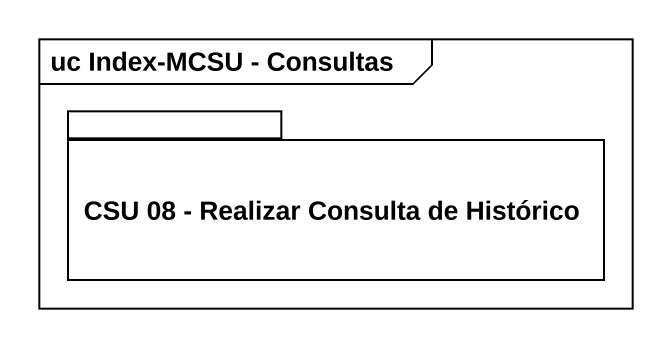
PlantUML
@startuml
mainframe uc Index-MCSU - Consultas
package "CSU 08 - Realizar Consulta de Histórico" as CSU_08_Realizar_Consulta_de {
}
@enduml
